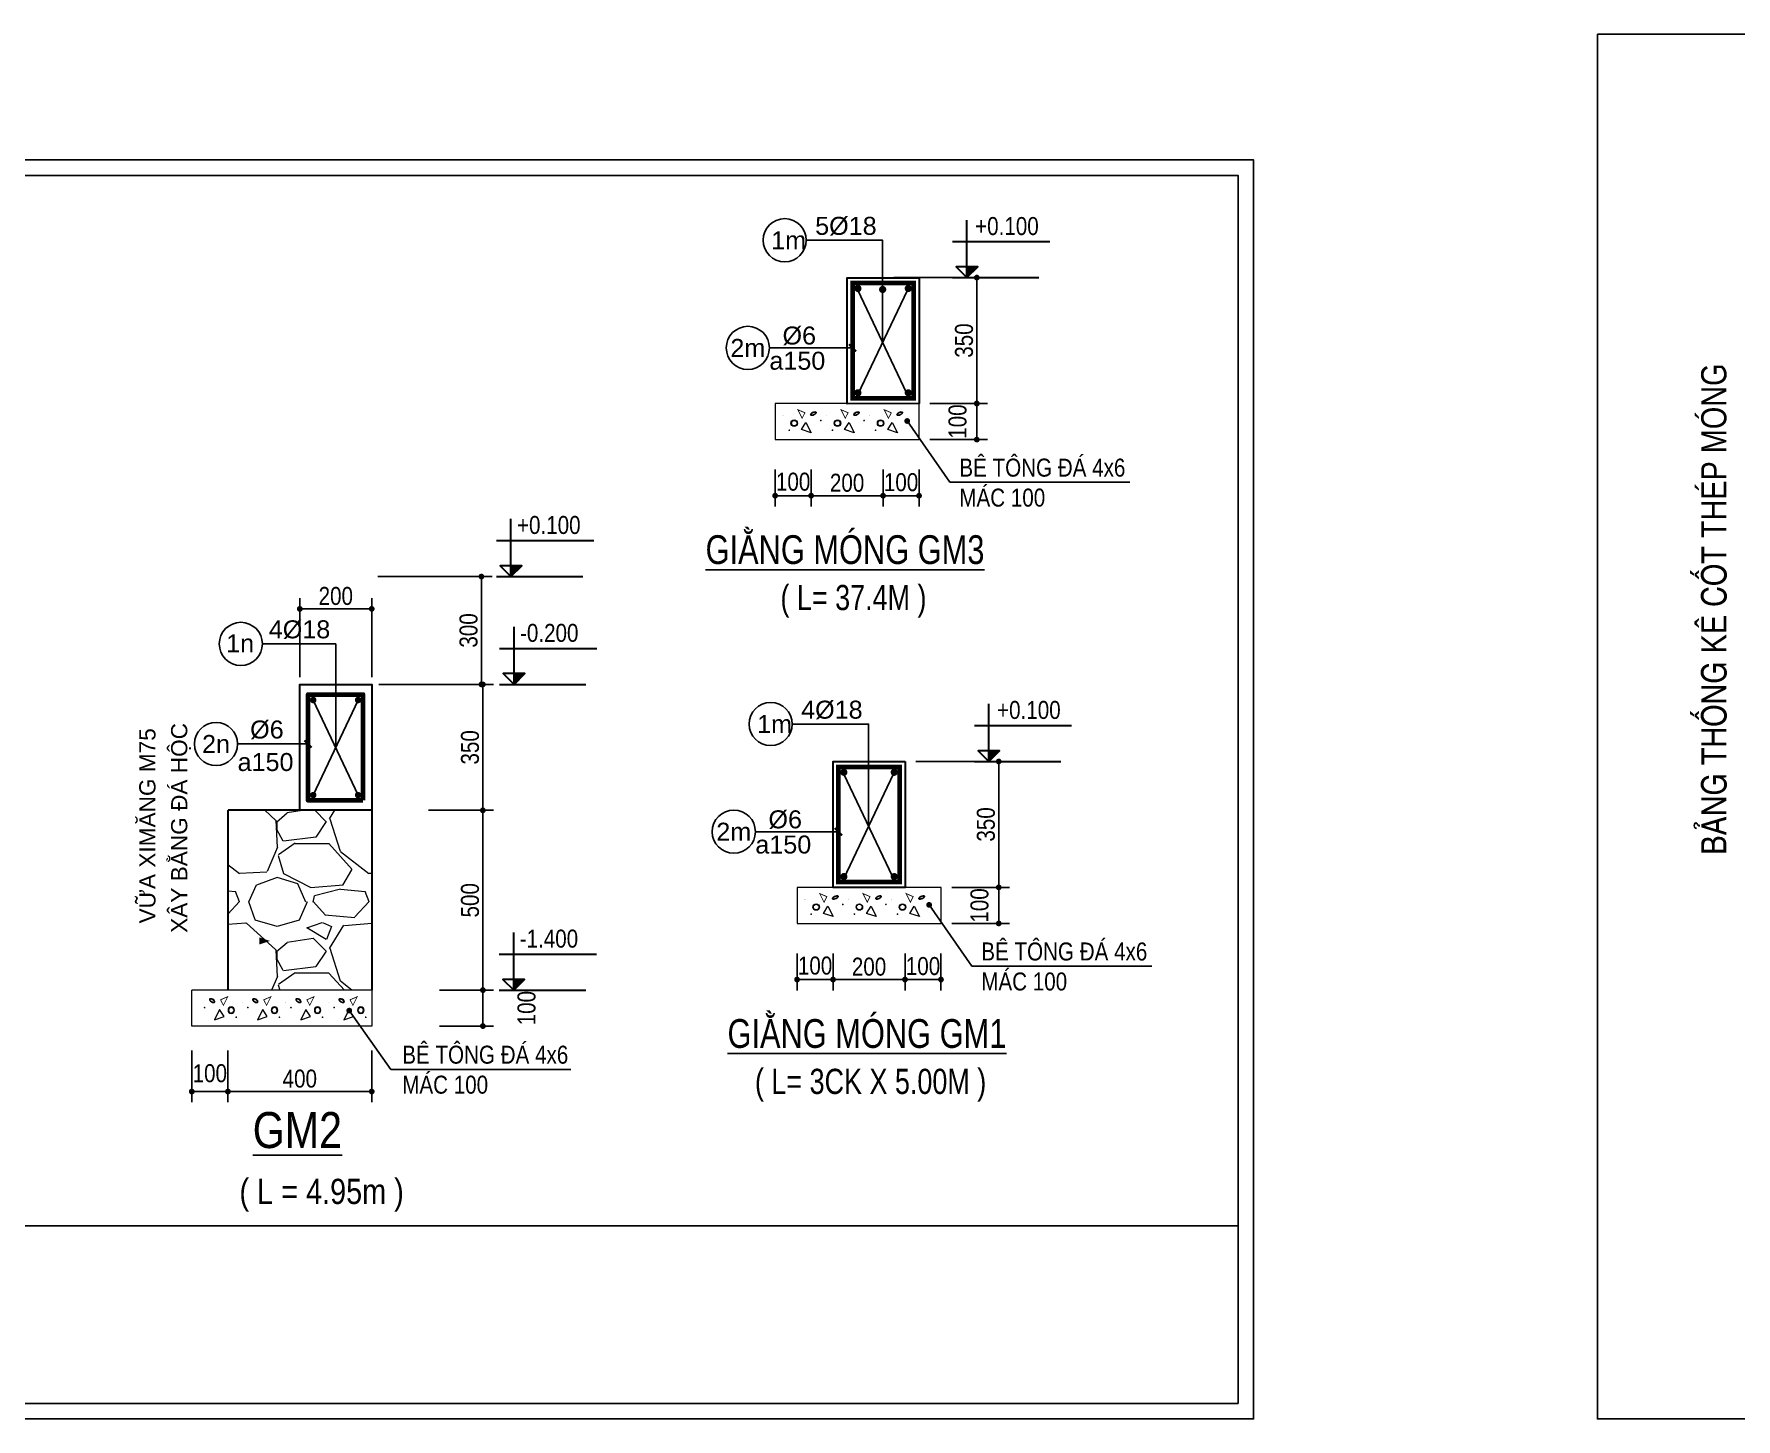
# Model space of a CAD drawing. Header units: millimetres. Extents: x -559287 to -299624, y 2351330 to 2655682.
# Drawn here: x -426555 to -402901, y 2588499 to 2607747 of the extents above; entities that cross this region are included whole.
import ezdxf
from ezdxf.enums import TextEntityAlignment as Align

# ---------------------------------------------------------------- set-up
doc = ezdxf.new("R2010")
doc.units = ezdxf.units.MM
doc.header["$LTSCALE"] = 10
doc.layers.get('0').update_dxf_attribs({"lineweight": 20})
doc.layers.get('Defpoints').update_dxf_attribs({"lineweight": 20})
for name, color, linetype in [('DIMKT', 8, 'Continuous'), ('thep', 6, 'Continuous'), ('ththep', 3, 'Continuous')]:
    doc.layers.add(name, color=color, linetype=linetype)
for name, color, linetype, lineweight in [('Hatch', 137, 'Continuous', 5), ('Text', 54, 'Continuous', 25), ('Tuong', 1, 'Continuous', 30)]:
    doc.layers.add(name, color=color, linetype=linetype, lineweight=lineweight)
doc.styles.add('CVN', font='VHELVCN.TTF', dxfattribs={"height": 240})
doc.styles.add('PHISWISTHBT', font='swissl.ttf', dxfattribs={"height": 250})
doc.styles.add('STYLE1-S1', font='VHARIALN.TTF')
doc.styles.add('VAH', font='VHAVAN.TTF', dxfattribs={"height": 250})
doc.styles.add('VNGL250', font='VHELVCN.TTF', dxfattribs={"height": 250})
doc.styles.add('VNI-HELVE', font='VHELVEN.TTF', dxfattribs={"height": 250})
doc.styles.add('VNI-HELVEC250', font='VHELVCN.TTF', dxfattribs={"height": 250})
doc.dimstyles.new('TL1-20', dxfattribs={"dimscale": 0, "dimtxt": 220, "dimasz": 80, "dimexe": 150, "dimexo": 100, "dimgap": 50, "dimtad": 1, "dimdec": 0, "dimlfac": 0.2, "dimdsep": 46, "dimtxsty": 'VNI-HELVEC250', "dimblk": 'DOT', "dimcen": 2.5, "dimdle": 300, "dimclrd": 8, "dimclre": 8, "dimclrt": 87, "dimadec": 0, "dimazin": 0, "dimtfac": 1, "dimtdec": 0, "dimtmove": 2, "dimatfit": 3, "dimldrblk": 'DOT', "dimfxl": 0, "dimtolj": 1, "dimtzin": 0, "dimarcsym": 0})
doc.dimstyles.new('TL20', dxfattribs={"dimtxt": 250, "dimasz": 80, "dimexe": 150, "dimexo": 150, "dimgap": 50, "dimtad": 1, "dimdec": 0, "dimlfac": 0.2, "dimdsep": 46, "dimtxsty": 'VNI-HELVEC250', "dimblk1": 'DOT', "dimblk2": 'DOT', "dimsah": 1, "dimcen": 150, "dimclrd": 157, "dimclre": 157, "dimclrt": 71, "dimadec": 0, "dimazin": 0, "dimtfac": 1, "dimtdec": 0, "dimtmove": 2, "dimatfit": 3, "dimldrblk": 'DOT', "dimfxl": 0, "dimtolj": 1, "dimtzin": 13, "dimarcsym": 0})
doc.dimstyles.new('TL25', dxfattribs={"dimtxt": 200, "dimasz": 80, "dimexe": 150, "dimexo": 0, "dimgap": 50, "dimtad": 1, "dimdec": 0, "dimlfac": 0.25, "dimdsep": 46, "dimtxsty": 'VNI-HELVEC250', "dimblk": 'DOT', "dimcen": 200, "dimclrd": 157, "dimclre": 157, "dimclrt": 71, "dimadec": 0, "dimazin": 0, "dimtfac": 1, "dimtdec": 0, "dimtmove": 2, "dimatfit": 3, "dimldrblk": 'DOT', "dimfxl": 0, "dimtolj": 1, "dimtzin": 13, "dimarcsym": 0})

# ---------------------------------------------------------------- blocks, each defined once
blk = doc.blocks.new('COTE')
blk.add_hatch(color=256).paths.add_polyline_path([(150, 150), (0, 150), (0, 0)])
for points in [[(0, 0), (150, 150), (-150, 150), (0, 0), (0, 800)], [(-200, 500), (1150, 500)], [(-200, 0), (1000, 0)]]:
    blk.add_lwpolyline(points)
at = {"layer": 'Text', "style": 'VNGL250'}
blk.add_attdef('COT', (114, 592), '', height=250, dxfattribs=at)
blk = doc.blocks.new('BT')
for p, q in [((262, 50), (324, 149)), ((396, 5), (262, 50)), ((324, 149), (396, 5))]:
    blk.add_line(p, q)
for points, const_width in [([(5, 241, 1), (8, 241, 1)], 3.75), ([(87, 40, 1), (99, 40, 1)], 12), ([(340, 103, 1), (344, 103, 1)], 4.5), ([(526, 175, 1), (538, 175, 1)], 12)]:
    blk.add_lwpolyline(points, format="xyb", close=True, dxfattribs=dict(const_width=const_width))
at = {"const_width": 12}
blk.add_lwpolyline([(310, 283), (211, 326), (271, 206)], close=True, dxfattribs=at)
for radius in [45.2, 38.5]:
    blk.add_circle((162, 138), radius)
blk.add_ellipse((428, 271), major_axis=(-37.3, -20.2), ratio=0.497787)
blk.add_open_spline([(396, 254), (396, 253), (396, 253), (397, 252), (397, 252), (398, 251), (399, 251), (400, 250), (401, 250), (403, 250), (405, 249), (409, 249), (411, 250), (415, 250), (417, 251), (422, 252), (425, 253), (431, 255), (434, 257), (441, 261), (444, 263), (450, 268), (452, 270), (456, 274), (457, 276), (459, 280), (459, 281), (460, 283), (460, 284), (460, 286), (460, 286), (460, 288), (460, 288), (459, 289), (459, 289), (458, 290), (458, 290), (456, 291), (455, 291), (453, 292), (452, 292), (449, 292), (448, 292), (444, 292), (441, 292), (435, 290), (432, 289), (426, 287), (423, 286), (417, 283), (415, 281), (409, 277), (407, 275), (403, 271), (401, 269), (398, 265), (397, 264), (396, 261), (395, 259), (395, 257), (395, 257), (395, 255), (395, 255), (395, 254), (395, 254), (396, 254)], degree=3, knots=[0, 0, 0, 0, 0.131907, 0.131907, 0.263815, 0.263815, 0.395722, 0.395722, 0.52763, 0.52763, 0.73326, 0.73326, 0.938891, 0.938891, 1.144522, 1.144522, 1.350153, 1.350153, 1.646415, 1.646415, 1.942677, 1.942677, 2.238939, 2.238939, 2.460524, 2.460524, 2.682109, 2.682109, 2.84127, 2.84127, 3.000431, 3.000431, 3.159592, 3.159592, 3.318753, 3.318753, 3.477915, 3.477915, 3.637076, 3.637076, 3.796237, 3.796237, 3.955398, 3.955398, 4.208709, 4.208709, 4.462021, 4.462021, 4.715332, 4.715332, 4.968644, 4.968644, 5.221955, 5.221955, 5.475266, 5.475266, 5.685507, 5.685507, 5.895747, 5.895747, 6.046537, 6.046537, 6.197327, 6.197327, 6.283185, 6.283185, 6.283185, 6.283185])
blk = doc.blocks.new('_DOT')
at = {"color": 0, "linetype": 'ByBlock'}
blk.add_line((-0.5, 0), (-1, 0), dxfattribs=at)
at = {"color": 0, "linetype": 'ByBlock', "const_width": 0.5}
blk.add_lwpolyline([(-0.25, 0, 1), (0.25, 0, 1)], format="xyb", close=True, dxfattribs=at)
blk = doc.blocks.new('*D624')
at = {"layer": 'Defpoints', "color": 0, "ltscale": 1000, "transparency": 16777216}
for p in [(-415450, 2595118), (-414450, 2595118), (-414450, 2594606)]:
    blk.add_point(p, dxfattribs=at)
at = {"layer": 'DIMKT', "color": 157, "lineweight": -2, "ltscale": 1000, "transparency": 16777216}
for p, q in [((-415450, 2594968), (-415450, 2594456)), ((-414450, 2594968), (-414450, 2594456)), ((-415370, 2594606), (-414530, 2594606))]:
    blk.add_line(p, q, dxfattribs=at)
at = {"layer": 'DIMKT', "color": 157, "lineweight": -2, "ltscale": 1000, "transparency": 16777216, "xscale": 80, "yscale": 80, "zscale": 80, "rotation": 180}
blk.add_blockref('_DOT', (-415450, 2594606), dxfattribs=at)
at = {"layer": 'DIMKT', "color": 157, "lineweight": -2, "ltscale": 1000, "transparency": 16777216, "xscale": 80, "yscale": 80, "zscale": 80}
blk.add_blockref('_DOT', (-414450, 2594606), dxfattribs=at)
at = {"layer": 'DIMKT', "color": 71, "ltscale": 1000, "transparency": 16777216, "insert": (-414950, 2594784), "char_height": 250, "attachment_point": 5, "style": 'VNI-HELVEC250'}
blk.add_mtext('\\A1;200', dxfattribs=at)
blk = doc.blocks.new('*D625')
at = {"layer": 'Defpoints', "color": 0, "ltscale": 1000, "transparency": 16777216}
for p in [(-415950, 2595118), (-415450, 2595118), (-415450, 2594606)]:
    blk.add_point(p, dxfattribs=at)
at = {"layer": 'DIMKT', "color": 157, "lineweight": -2, "ltscale": 1000, "transparency": 16777216}
for p, q in [((-415950, 2594968), (-415950, 2594456)), ((-415450, 2594968), (-415450, 2594456)), ((-415870, 2594606), (-415530, 2594606))]:
    blk.add_line(p, q, dxfattribs=at)
at = {"layer": 'DIMKT', "color": 157, "lineweight": -2, "ltscale": 1000, "transparency": 16777216, "xscale": 80, "yscale": 80, "zscale": 80, "rotation": 180}
blk.add_blockref('_DOT', (-415950, 2594606), dxfattribs=at)
at = {"layer": 'DIMKT', "color": 157, "lineweight": -2, "ltscale": 1000, "transparency": 16777216, "xscale": 80, "yscale": 80, "zscale": 80}
blk.add_blockref('_DOT', (-415450, 2594606), dxfattribs=at)
at = {"layer": 'DIMKT', "color": 71, "ltscale": 1000, "transparency": 16777216, "insert": (-415700, 2594799), "char_height": 250, "attachment_point": 5, "style": 'VNI-HELVEC250'}
blk.add_mtext('\\A1;100', dxfattribs=at)
blk = doc.blocks.new('*D626')
at = {"layer": 'Defpoints', "color": 0, "ltscale": 1000, "transparency": 16777216}
for p in [(-414450, 2597637), (-413950, 2595887), (-413147, 2595887)]:
    blk.add_point(p, dxfattribs=at)
at = {"layer": 'DIMKT', "color": 157, "lineweight": -2, "ltscale": 1000, "transparency": 16777216}
for p, q in [((-414300, 2597637), (-412997, 2597637)), ((-413147, 2597557), (-413147, 2595967)), ((-413800, 2595887), (-412997, 2595887))]:
    blk.add_line(p, q, dxfattribs=at)
at = {"layer": 'DIMKT', "color": 157, "lineweight": -2, "ltscale": 1000, "transparency": 16777216, "xscale": 80, "yscale": 80, "zscale": 80}
for p, rotation in [((-413147, 2597637), 90), ((-413147, 2595887), 270)]:
    blk.add_blockref('_DOT', p, dxfattribs=dict(at, rotation=rotation))
at = {"layer": 'DIMKT', "color": 71, "ltscale": 1000, "transparency": 16777216, "insert": (-413325, 2596762), "char_height": 250, "attachment_point": 5, "rotation": 90, "style": 'VNI-HELVEC250'}
blk.add_mtext('\\A1;350', dxfattribs=at)
blk = doc.blocks.new('*D627')
at = {"layer": 'Defpoints', "color": 0, "ltscale": 1000, "transparency": 16777216}
for p in [(-414450, 2595118), (-413950, 2595118), (-413950, 2594606)]:
    blk.add_point(p, dxfattribs=at)
at = {"layer": 'DIMKT', "color": 157, "lineweight": -2, "ltscale": 1000, "transparency": 16777216}
for p, q in [((-414450, 2594968), (-414450, 2594456)), ((-413950, 2594968), (-413950, 2594456)), ((-414370, 2594606), (-414030, 2594606))]:
    blk.add_line(p, q, dxfattribs=at)
at = {"layer": 'DIMKT', "color": 157, "lineweight": -2, "ltscale": 1000, "transparency": 16777216, "xscale": 80, "yscale": 80, "zscale": 80, "rotation": 180}
blk.add_blockref('_DOT', (-414450, 2594606), dxfattribs=at)
at = {"layer": 'DIMKT', "color": 157, "lineweight": -2, "ltscale": 1000, "transparency": 16777216, "xscale": 80, "yscale": 80, "zscale": 80}
blk.add_blockref('_DOT', (-413950, 2594606), dxfattribs=at)
at = {"layer": 'DIMKT', "color": 71, "ltscale": 1000, "transparency": 16777216, "insert": (-414200, 2594792), "char_height": 250, "attachment_point": 5, "style": 'VNI-HELVEC250'}
blk.add_mtext('\\A1;100', dxfattribs=at)
blk = doc.blocks.new('*D628')
at = {"layer": 'Defpoints', "color": 0, "ltscale": 1000, "transparency": 16777216}
for p in [(-413950, 2595887), (-413950, 2595386), (-413147, 2595386)]:
    blk.add_point(p, dxfattribs=at)
at = {"layer": 'DIMKT', "color": 157, "lineweight": -2, "ltscale": 1000, "transparency": 16777216}
for p, q in [((-413800, 2595887), (-412997, 2595887)), ((-413147, 2595807), (-413147, 2595466)), ((-413800, 2595386), (-412997, 2595386))]:
    blk.add_line(p, q, dxfattribs=at)
at = {"layer": 'DIMKT', "color": 157, "lineweight": -2, "ltscale": 1000, "transparency": 16777216, "xscale": 80, "yscale": 80, "zscale": 80}
for p, rotation in [((-413147, 2595887), 90), ((-413147, 2595386), 270)]:
    blk.add_blockref('_DOT', p, dxfattribs=dict(at, rotation=rotation))
at = {"layer": 'DIMKT', "color": 71, "ltscale": 1000, "transparency": 16777216, "insert": (-413414, 2595636), "char_height": 250, "attachment_point": 5, "rotation": 90, "style": 'VNI-HELVEC250'}
blk.add_mtext('\\A1;100', dxfattribs=at)
blk = doc.blocks.new('*D629')
at = {"layer": 'Defpoints', "color": 0, "ltscale": 1000, "transparency": 16777216}
for p in [(-415755, 2601843), (-414755, 2601843), (-414755, 2601331)]:
    blk.add_point(p, dxfattribs=at)
at = {"layer": 'DIMKT', "color": 157, "lineweight": -2, "ltscale": 1000, "transparency": 16777216}
for p, q in [((-415755, 2601693), (-415755, 2601181)), ((-414755, 2601693), (-414755, 2601181)), ((-415675, 2601331), (-414835, 2601331))]:
    blk.add_line(p, q, dxfattribs=at)
at = {"layer": 'DIMKT', "color": 157, "lineweight": -2, "ltscale": 1000, "transparency": 16777216, "xscale": 80, "yscale": 80, "zscale": 80, "rotation": 180}
blk.add_blockref('_DOT', (-415755, 2601331), dxfattribs=at)
at = {"layer": 'DIMKT', "color": 157, "lineweight": -2, "ltscale": 1000, "transparency": 16777216, "xscale": 80, "yscale": 80, "zscale": 80}
blk.add_blockref('_DOT', (-414755, 2601331), dxfattribs=at)
at = {"layer": 'DIMKT', "color": 71, "ltscale": 1000, "transparency": 16777216, "insert": (-415255, 2601509), "char_height": 250, "attachment_point": 5, "style": 'VNI-HELVEC250'}
blk.add_mtext('\\A1;200', dxfattribs=at)
blk = doc.blocks.new('*D630')
at = {"layer": 'Defpoints', "color": 0, "ltscale": 1000, "transparency": 16777216}
for p in [(-416255, 2601843), (-415755, 2601843), (-415755, 2601331)]:
    blk.add_point(p, dxfattribs=at)
at = {"layer": 'DIMKT', "color": 157, "lineweight": -2, "ltscale": 1000, "transparency": 16777216}
for p, q in [((-416255, 2601693), (-416255, 2601181)), ((-415755, 2601693), (-415755, 2601181)), ((-416175, 2601331), (-415835, 2601331))]:
    blk.add_line(p, q, dxfattribs=at)
at = {"layer": 'DIMKT', "color": 157, "lineweight": -2, "ltscale": 1000, "transparency": 16777216, "xscale": 80, "yscale": 80, "zscale": 80, "rotation": 180}
blk.add_blockref('_DOT', (-416255, 2601331), dxfattribs=at)
at = {"layer": 'DIMKT', "color": 157, "lineweight": -2, "ltscale": 1000, "transparency": 16777216, "xscale": 80, "yscale": 80, "zscale": 80}
blk.add_blockref('_DOT', (-415755, 2601331), dxfattribs=at)
at = {"layer": 'DIMKT', "color": 71, "ltscale": 1000, "transparency": 16777216, "insert": (-416005, 2601524), "char_height": 250, "attachment_point": 5, "style": 'VNI-HELVEC250'}
blk.add_mtext('\\A1;100', dxfattribs=at)
blk = doc.blocks.new('*D631')
at = {"layer": 'Defpoints', "color": 0, "ltscale": 1000, "transparency": 16777216}
for p in [(-414755, 2604362), (-414255, 2602612), (-413452, 2602612)]:
    blk.add_point(p, dxfattribs=at)
at = {"layer": 'DIMKT', "color": 157, "lineweight": -2, "ltscale": 1000, "transparency": 16777216}
for p, q in [((-414605, 2604362), (-413302, 2604362)), ((-413452, 2604282), (-413452, 2602692)), ((-414105, 2602612), (-413302, 2602612))]:
    blk.add_line(p, q, dxfattribs=at)
at = {"layer": 'DIMKT', "color": 157, "lineweight": -2, "ltscale": 1000, "transparency": 16777216, "xscale": 80, "yscale": 80, "zscale": 80}
for p, rotation in [((-413452, 2604362), 90), ((-413452, 2602612), 270)]:
    blk.add_blockref('_DOT', p, dxfattribs=dict(at, rotation=rotation))
at = {"layer": 'DIMKT', "color": 71, "ltscale": 1000, "transparency": 16777216, "insert": (-413629, 2603487), "char_height": 250, "attachment_point": 5, "rotation": 90, "style": 'VNI-HELVEC250'}
blk.add_mtext('\\A1;350', dxfattribs=at)
blk = doc.blocks.new('*D632')
at = {"layer": 'Defpoints', "color": 0, "ltscale": 1000, "transparency": 16777216}
for p in [(-414755, 2601843), (-414255, 2601843), (-414255, 2601331)]:
    blk.add_point(p, dxfattribs=at)
at = {"layer": 'DIMKT', "color": 157, "lineweight": -2, "ltscale": 1000, "transparency": 16777216}
for p, q in [((-414755, 2601693), (-414755, 2601181)), ((-414255, 2601693), (-414255, 2601181)), ((-414675, 2601331), (-414335, 2601331))]:
    blk.add_line(p, q, dxfattribs=at)
at = {"layer": 'DIMKT', "color": 157, "lineweight": -2, "ltscale": 1000, "transparency": 16777216, "xscale": 80, "yscale": 80, "zscale": 80, "rotation": 180}
blk.add_blockref('_DOT', (-414755, 2601331), dxfattribs=at)
at = {"layer": 'DIMKT', "color": 157, "lineweight": -2, "ltscale": 1000, "transparency": 16777216, "xscale": 80, "yscale": 80, "zscale": 80}
blk.add_blockref('_DOT', (-414255, 2601331), dxfattribs=at)
at = {"layer": 'DIMKT', "color": 71, "ltscale": 1000, "transparency": 16777216, "insert": (-414505, 2601517), "char_height": 250, "attachment_point": 5, "style": 'VNI-HELVEC250'}
blk.add_mtext('\\A1;100', dxfattribs=at)
blk = doc.blocks.new('*D633')
at = {"layer": 'Defpoints', "color": 0, "ltscale": 1000, "transparency": 16777216}
for p in [(-414255, 2602612), (-414255, 2602111), (-413452, 2602111)]:
    blk.add_point(p, dxfattribs=at)
at = {"layer": 'DIMKT', "color": 157, "lineweight": -2, "ltscale": 1000, "transparency": 16777216}
for p, q in [((-414105, 2602612), (-413302, 2602612)), ((-413452, 2602532), (-413452, 2602191)), ((-414105, 2602111), (-413302, 2602111))]:
    blk.add_line(p, q, dxfattribs=at)
at = {"layer": 'DIMKT', "color": 157, "lineweight": -2, "ltscale": 1000, "transparency": 16777216, "xscale": 80, "yscale": 80, "zscale": 80}
for p, rotation in [((-413452, 2602612), 90), ((-413452, 2602111), 270)]:
    blk.add_blockref('_DOT', p, dxfattribs=dict(at, rotation=rotation))
at = {"layer": 'DIMKT', "color": 71, "ltscale": 1000, "transparency": 16777216, "insert": (-413719, 2602361), "char_height": 250, "attachment_point": 5, "rotation": 90, "style": 'VNI-HELVEC250'}
blk.add_mtext('\\A1;100', dxfattribs=at)
blk = doc.blocks.new('*D814')
at = {"layer": 'Defpoints', "color": 0, "ltscale": 0.15, "transparency": 16777216}
for p in [(-424362, 2593719, -38136), (-423861, 2593719, -38136), (-424362, 2593050)]:
    blk.add_point(p, dxfattribs=at)
at = {"layer": 'DIMKT', "color": 8, "lineweight": -2, "ltscale": 0.15, "transparency": 16777216}
for p, q in [((-424362, 2593619), (-424362, 2592900)), ((-423861, 2593619), (-423861, 2592900)), ((-423941, 2593050), (-424282, 2593050))]:
    blk.add_line(p, q, dxfattribs=at)
at = {"layer": 'DIMKT', "color": 8, "lineweight": -2, "ltscale": 0.15, "transparency": 16777216, "xscale": 80, "yscale": 80, "zscale": 80, "rotation": 180}
blk.add_blockref('_DOT', (-424362, 2593050), dxfattribs=at)
at = {"layer": 'DIMKT', "color": 8, "lineweight": -2, "ltscale": 0.15, "transparency": 16777216, "xscale": 80, "yscale": 80, "zscale": 80}
blk.add_blockref('_DOT', (-423861, 2593050), dxfattribs=at)
at = {"layer": 'DIMKT', "color": 87, "ltscale": 0.15, "transparency": 16777216, "insert": (-424112, 2593303), "char_height": 250, "attachment_point": 5, "style": 'VNI-HELVEC250'}
blk.add_mtext('\\A1;100', dxfattribs=at)
blk = doc.blocks.new('*D816')
at = {"layer": 'Defpoints', "color": 0, "ltscale": 0.15, "transparency": 16777216}
for p in [(-421174, 2596958, -38136), (-420317, 2596958), (-421020, 2594459, -38136)]:
    blk.add_point(p, dxfattribs=at)
at = {"layer": 'DIMKT', "color": 8, "lineweight": -2, "ltscale": 0.15, "transparency": 16777216}
for p, q in [((-421074, 2596958), (-420167, 2596958)), ((-420317, 2594539), (-420317, 2596878)), ((-420920, 2594459), (-420167, 2594459))]:
    blk.add_line(p, q, dxfattribs=at)
at = {"layer": 'DIMKT', "color": 8, "lineweight": -2, "ltscale": 0.15, "transparency": 16777216, "xscale": 80, "yscale": 80, "zscale": 80}
for p, rotation in [((-420317, 2596958), 90), ((-420317, 2594459), 270)]:
    blk.add_blockref('_DOT', p, dxfattribs=dict(at, rotation=rotation))
at = {"layer": 'DIMKT', "color": 87, "ltscale": 0.15, "transparency": 16777216, "insert": (-420495, 2595708), "char_height": 250, "attachment_point": 5, "rotation": 90, "style": 'VNI-HELVEC250'}
blk.add_mtext('\\A1;500', dxfattribs=at)
blk = doc.blocks.new('*D813')
at = {"layer": 'Defpoints', "color": 0, "ltscale": 0.15, "transparency": 16777216}
for p in [(-423861, 2593719, -38136), (-421861, 2593719, -38136), (-423861, 2593050)]:
    blk.add_point(p, dxfattribs=at)
at = {"layer": 'DIMKT', "color": 8, "lineweight": -2, "ltscale": 0.15, "transparency": 16777216}
for p, q in [((-423861, 2593619), (-423861, 2592900)), ((-421861, 2593619), (-421861, 2592900)), ((-421941, 2593050), (-423781, 2593050))]:
    blk.add_line(p, q, dxfattribs=at)
at = {"layer": 'DIMKT', "color": 8, "lineweight": -2, "ltscale": 0.15, "transparency": 16777216, "xscale": 80, "yscale": 80, "zscale": 80, "rotation": 180}
blk.add_blockref('_DOT', (-423861, 2593050), dxfattribs=at)
at = {"layer": 'DIMKT', "color": 8, "lineweight": -2, "ltscale": 0.15, "transparency": 16777216, "xscale": 80, "yscale": 80, "zscale": 80}
blk.add_blockref('_DOT', (-421861, 2593050), dxfattribs=at)
at = {"layer": 'DIMKT', "color": 87, "ltscale": 0.15, "transparency": 16777216, "insert": (-422861, 2593228), "char_height": 250, "attachment_point": 5, "style": 'VNI-HELVEC250'}
blk.add_mtext('\\A1;400', dxfattribs=at)
blk = doc.blocks.new('*D815')
at = {"layer": 'Defpoints', "color": 0, "ltscale": 0.15, "transparency": 16777216}
for p in [(-421020, 2594459, -38136), (-420317, 2594459), (-421020, 2593959, -38136)]:
    blk.add_point(p, dxfattribs=at)
at = {"layer": 'DIMKT', "color": 8, "lineweight": -2, "ltscale": 0.15, "transparency": 16777216}
for p, q in [((-420920, 2594459), (-420167, 2594459)), ((-420317, 2594039), (-420317, 2594379)), ((-420920, 2593959), (-420167, 2593959))]:
    blk.add_line(p, q, dxfattribs=at)
at = {"layer": 'DIMKT', "color": 8, "lineweight": -2, "ltscale": 0.15, "transparency": 16777216, "xscale": 80, "yscale": 80, "zscale": 80}
for p, rotation in [((-420317, 2594459), 90), ((-420317, 2593959), 270)]:
    blk.add_blockref('_DOT', p, dxfattribs=dict(at, rotation=rotation))
at = {"layer": 'DIMKT', "color": 87, "ltscale": 0.15, "transparency": 16777216, "insert": (-419709, 2594209), "char_height": 250, "attachment_point": 5, "rotation": 90, "style": 'VNI-HELVEC250'}
blk.add_mtext('\\A1;100', dxfattribs=at)
blk = doc.blocks.new('*D817')
at = {"layer": 'Defpoints', "color": 0, "ltscale": 0.15, "transparency": 16777216}
for p in [(-421515, 2598708, -38136), (-420317, 2598708), (-421169, 2596958, -38136)]:
    blk.add_point(p, dxfattribs=at)
at = {"layer": 'DIMKT', "color": 8, "lineweight": -2, "ltscale": 0.15, "transparency": 16777216}
for p, q in [((-421415, 2598708), (-420167, 2598708)), ((-420317, 2597038), (-420317, 2598628)), ((-421069, 2596958), (-420167, 2596958))]:
    blk.add_line(p, q, dxfattribs=at)
at = {"layer": 'DIMKT', "color": 8, "lineweight": -2, "ltscale": 0.15, "transparency": 16777216, "xscale": 80, "yscale": 80, "zscale": 80}
for p, rotation in [((-420317, 2598708), 90), ((-420317, 2596958), 270)]:
    blk.add_blockref('_DOT', p, dxfattribs=dict(at, rotation=rotation))
at = {"layer": 'DIMKT', "color": 87, "ltscale": 0.15, "transparency": 16777216, "insert": (-420495, 2597833), "char_height": 250, "attachment_point": 5, "rotation": 90, "style": 'VNI-HELVEC250'}
blk.add_mtext('\\A1;350', dxfattribs=at)
blk = doc.blocks.new('*D818')
at = {"layer": 'Defpoints', "color": 0, "ltscale": 0.15, "transparency": 16777216}
for p in [(-422861, 2599758), (-422861, 2598708, -38136), (-421861, 2598708, -38136)]:
    blk.add_point(p, dxfattribs=at)
at = {"layer": 'DIMKT', "color": 8, "lineweight": -2, "ltscale": 0.15, "transparency": 16777216}
for p, q in [((-422861, 2598808), (-422861, 2599908)), ((-421941, 2599758), (-422781, 2599758)), ((-421861, 2598808), (-421861, 2599908))]:
    blk.add_line(p, q, dxfattribs=at)
at = {"layer": 'DIMKT', "color": 8, "lineweight": -2, "ltscale": 0.15, "transparency": 16777216, "xscale": 80, "yscale": 80, "zscale": 80, "rotation": 180}
blk.add_blockref('_DOT', (-422861, 2599758), dxfattribs=at)
at = {"layer": 'DIMKT', "color": 8, "lineweight": -2, "ltscale": 0.15, "transparency": 16777216, "xscale": 80, "yscale": 80, "zscale": 80}
blk.add_blockref('_DOT', (-421861, 2599758), dxfattribs=at)
at = {"layer": 'DIMKT', "color": 87, "ltscale": 0.15, "transparency": 16777216, "insert": (-422361, 2599936), "char_height": 250, "attachment_point": 5, "style": 'VNI-HELVEC250'}
blk.add_mtext('\\A1;200', dxfattribs=at)
blk = doc.blocks.new('*D890')
at = {"layer": 'Defpoints', "color": 0, "ltscale": 0.15, "transparency": 16777216}
for p in [(-421877, 2600207), (-420337, 2600207), (-421861, 2598708)]:
    blk.add_point(p, dxfattribs=at)
at = {"layer": 'DIMKT', "color": 8, "lineweight": -2, "ltscale": 0.15, "transparency": 16777216}
for p, q in [((-421777, 2600207), (-420187, 2600207)), ((-420337, 2598788), (-420337, 2600127)), ((-421761, 2598708), (-420187, 2598708))]:
    blk.add_line(p, q, dxfattribs=at)
at = {"layer": 'DIMKT', "color": 8, "lineweight": -2, "ltscale": 0.15, "transparency": 16777216, "xscale": 80, "yscale": 80, "zscale": 80}
for p, rotation in [((-420337, 2600207), 90), ((-420337, 2598708), 270)]:
    blk.add_blockref('_DOT', p, dxfattribs=dict(at, rotation=rotation))
at = {"layer": 'DIMKT', "color": 87, "ltscale": 0.15, "transparency": 16777216, "insert": (-420515, 2599458), "char_height": 250, "attachment_point": 5, "rotation": 90, "style": 'VNI-HELVEC250'}
blk.add_mtext('\\A1;300', dxfattribs=at)

msp = doc.modelspace()

# ---------------------------------------------------------------- hatches: boundary and pattern name
at = {"layer": 'Hatch'}
h = msp.add_hatch(dxfattribs=at)
h.set_pattern_fill('GRAVEL', color=256, scale=1800, style=0)
h.set_pattern_definition([(311.9872, (270314.59, 2437272.71), (14399.996818, -16200.002415), [242.165, -23974.3584]), (355.0303, (270476.59, 2437092.715), (-21600.001893, 1799.984353), [415.5624, -41140.665]), (47.4896, (270890.59, 2437056.71), (-17999.983293, -19800.015613), [293.0184, -29008.8576]), (272.7263, (271592.59, 2436606.715), (-1799.992832, 36000.000531), [378.4284, -37464.4044]), (247.1663, (271610.59, 2436228.715), (9000.01783, 21599.993541), [371.079, -36736.8714]), (182.7263, (271466.59, 2435886.715), (36000.000531, 1799.992832), [378.4284, -37464.4044]), (142.3058, (271088.59, 2435868.715), (23400.013222, -17999.982729), [500.452, -49544.728]), (107.7447, (270692.59, 2436174.715), (-12600.019373, 39599.993216), [472.4784, -46775.378]), (58.5704, (270548.59, 2436624.715), (14400.014822, 23399.991066), [379.71, -37591.3314]), (4.7636, (270746.59, 2436948.71), (-19800.001703, -1799.98476), [433.4976, -21241.3734]), (317.6026, (271178.59, 2436984.715), (21600.013232, -19799.9857476), [560.6064, -55500.075]), (41.1859, (269810.59, 2436588.71), (12600.005304, 10799.995164), [191.342, -18942.919]), (8.5308, (269954.59, 2436714.715), (-23399.996913, -3600.014238), [364.0266, -36038.72]), (315, (270314.6, 2436768.7), (2e-13, -1800.0006), [254.558, -2291.0256]), (336.8014, (270440.59, 2436984.71), (-8999.999515, 3600.002385), [137.0844, -13571.307]), (248.1986, (270566.6, 2436930.7), (1799.99984, 5400.00049), [193.8654, -9499.4316]), (149.0362, (270494.6, 2436750.7), (-5399.99644, 3600.00447), [314.872, -10180.8414]), (18.4349, (270224.6, 2436912.7), (-3600.0008, -1799.99713), [227.684, -5464.4166]), (163.6105, (271610.59, 2436930.71), (-18000.003957, 5399.986878), [318.96, -31577.121]), (109.6538, (271304.59, 2437020.71), (7199.991445, -19800.003844), [267.59, -26491.3344]), (246.8014, (270224.59, 2437272.71), (3600.002385, 8999.999515), [274.167, -13434.2244]), (196.3895, (270116.59, 2437020.71), (18000.003957, 5399.986878), [318.96, -31577.121]), (200.556, (271610.59, 2435814.71), (9000.00332, 3599.992794), [307.584, -15071.623]), (245.2249, (271322.59, 2435706.71), (8999.98594, 19800.00616), [257.7204, -25514.3574]), (113.1986, (270206.59, 2435472.71), (-3600.002385, 8999.999515), [274.167, -13434.2244]), (162.646, (270098.59, 2435724.71), (23400.003634, -7199.990104), [301.736, -29871.763]), (110.556, (271088.59, 2435472.71), (3599.992794, -9000.00332), [153.792, -15225.415]), (78.6901, (270314.6, 2435472.7), (1799.99574, 7200.00135), [91.782, -9086.452]), (14.0362, (270332.6, 2435562.7), (-5400.00098, -1799.9965), [371.079, -7050.51]), (353.991, (270692.59, 2435652.715), (-17999.999552, 1799.998771), [343.89, -34045.0614]), (236.3099, (270494.6, 2436588.7), (1800.0024, 3599.9992), [259.5996, -6230.392]), (186.8428, (270350.59, 2436372.715), (-30599.998858, -3600.014396), [453.229, -44869.6134]), (119.0546, (269900.59, 2436318.71), (7200.00005, -12600.000692), [185.321, -18346.813]), (90, (269810.6, 2436480.7), (1800, 1800), [108, -1692]), (59.7436, (270728.59, 2435706.71), (-7199.990796, -12600.00442), [250.063, -24756.336]), (131.9872, (270854.59, 2435922.71), (-14399.996818, 16200.002415), [484.3296, -23732.1936]), (180, (270530.6, 2436282.7), (-1800, 1800), [468, -1332]), (214.6952, (270062.59, 2436282.71), (17999.989666, 12600.015497), [284.605, -28175.893]), (285.9454, (269828.59, 2436120.71), (1799.9998, -7200.00023), [262.0836, -12842.1144]), (332.354, (269900.59, 2435868.715), (34199.992453, -18000.013884), [426.717, -42245.053]), (4.5739, (270278.59, 2435670.715), (23400.001005, 1799.990642), [451.438, -44692.333])])
h.paths.add_polyline_path([(-423861.1, 2596958), (-423861.1, 2594458.6), (-421861.1, 2594458.6), (-421861.1, 2596958)])

# ---------------------------------------------------------------- linework, layer by layer
for p, q in [((-421861.1, 2594458.6), (-424361.9, 2594458.6)), ((-424361.9, 2593958.6), (-424361.9, 2594458.6)), ((-421861.1, 2594458.6), (-421861.1, 2593958.6)), ((-421861.1, 2593958.6), (-424361.9, 2593958.6))]:
    msp.add_line(p, q, dxfattribs=at)
at = {"layer": 'Hatch', "const_width": 50}
for points in [[(-415104.5, 2604235.9, -1), (-415104.5, 2604185.9, -1)], [(-414760.7, 2604222, -1), (-414760.7, 2604172, -1)], [(-414404.5, 2604235.9, -1), (-414404.5, 2604185.9, -1)], [(-415104.5, 2602785.9, -1), (-415104.5, 2602735.9, -1)], [(-414404.5, 2602785.9, -1), (-414404.5, 2602735.9, -1)], [(-415299.8, 2597511.9, -1), (-415299.8, 2597461.9, -1)], [(-414599.8, 2597511.9, -1), (-414599.8, 2597461.9, -1)], [(-415299.8, 2596061.9, -1), (-415299.8, 2596011.9, -1)], [(-414599.8, 2596061.9, -1), (-414599.8, 2596011.9, -1)]]:
    msp.add_lwpolyline(points, format="xyb", close=True, dxfattribs=at)
at = {"layer": 'Hatch'}
for points in [[(-416254.5, 2602110.9), (-414254.5, 2602110.9), (-414254.5, 2602610.9), (-416254.5, 2602610.9)], [(-415949.8, 2595386), (-413949.8, 2595386), (-413949.8, 2595886), (-415949.8, 2595886)]]:
    msp.add_lwpolyline(points, close=True, dxfattribs=at)
at = {"layer": 'Hatch', "const_width": 45, "elevation": 38136.3}
for points in [[(-422651.9, 2598490.9, -1), (-422696.9, 2598490.9, -1)], [(-422073.4, 2598490.9, 1), (-422028.4, 2598490.9, 1)], [(-422651.9, 2597169.8, 1), (-422696.9, 2597169.8, 1)], [(-422073.4, 2597169.8, -1), (-422028.4, 2597169.8, -1)]]:
    msp.add_lwpolyline(points, format="xyb", close=True, dxfattribs=at)
at = {"layer": 'Hatch'}
msp.add_lwpolyline([(-424769.4, 2597008.7, 0, 0, 0), (-424769.4, 2595143.3, 0, 0, 0), (-423275.9, 2595143.3, 0, 100, 0), (-423425.9, 2595143.3, 0, 0, 0)], format="xyseb", dxfattribs=at)
at = {"layer": 'Text'}
for p, q in [((-415104.5, 2602735.9), (-414416.9, 2604189.2)), ((-415104.5, 2604185.9), (-414429.5, 2602760.9)), ((-422050.9, 2598490.9, 38136.3), (-422674.4, 2597169.8, 38136.3)), ((-422050.9, 2597169.8, 38136.3), (-422674.4, 2598490.9, 38136.3)), ((-415299.8, 2596011.9), (-414612.2, 2597465.2)), ((-415299.8, 2597461.9), (-414624.8, 2596036.9))]:
    msp.add_line(p, q, dxfattribs=at)
for points in [[(-414760.7, 2603460.1), (-414760.7, 2604881), (-415821.7, 2604881)], [(-415179.5, 2603384.8), (-416334.4, 2603384.8)], [(-414956, 2596736.1), (-414956, 2598157), (-416017, 2598157)], [(-422745.8, 2597880.1), (-423725.2, 2597880.1)], [(-415374.8, 2596660.8), (-416529.6, 2596660.8)]]:
    msp.add_lwpolyline(points, dxfattribs=at)
at = {"layer": 'Text', "const_width": 30}
for points in [[(-415229.5, 2603434.8), (-415129.5, 2603334.8)], [(-422795.8, 2597930.1), (-422695.8, 2597830.1)], [(-415424.8, 2596710.8), (-415324.8, 2596610.8)]]:
    msp.add_lwpolyline(points, dxfattribs=at)
at = {"layer": 'Text', "elevation": 38136.3}
msp.add_lwpolyline([(-422362.7, 2597830.4), (-422362.7, 2599271), (-423381, 2599271)], dxfattribs=at)
at = {"layer": 'Text'}
for centre in [(-416121.7, 2604881), (-416634.4, 2603384.8), (-423681, 2599271, 38136.3), (-416317, 2598157), (-424025.2, 2597880.1), (-416829.6, 2596660.8)]:
    msp.add_circle(centre, 300, dxfattribs=at)
at = {"layer": 'thep', "const_width": 65}
for points in [[(-414329.5, 2604285.9), (-414329.5, 2602685.9), (-415179.5, 2602685.9), (-415179.5, 2604285.9)], [(-414524.8, 2597561.9), (-414524.8, 2595961.9), (-415374.8, 2595961.9), (-415374.8, 2597561.9)]]:
    msp.add_lwpolyline(points, close=True, dxfattribs=at)
msp.add_lwpolyline([(-421982, 2597098), (-421982.3, 2598567.1, 0.4141522), (-421982.8, 2598567.6), (-422745.6, 2598567.6, 0.4141522), (-422746.1, 2598567.1), (-422746.4, 2597098.5, 0.4142749), (-422745.9, 2597098), (-421982, 2597098)], format="xyb", dxfattribs=at)
at = {"layer": 'ththep'}
for points in [[(-404827.8, 2607746.9), (-377964.9, 2607746.9), (-377964.9, 2588499.3), (-404827.8, 2588499.3)], [(-434026.5, 2605997.1), (-409605.8, 2605997.1), (-409605.8, 2588499.3), (-434026.5, 2588499.3)], [(-433529.3, 2588714.9), (-409821.4, 2588714.9), (-409821.4, 2605781.5), (-433529.3, 2605781.5)], [(-409821.4, 2588714.9), (-433529.3, 2588714.9), (-433529.3, 2591184), (-409821.4, 2591184)]]:
    msp.add_lwpolyline(points, close=True, dxfattribs=at)
at = {"layer": 'Tuong'}
for p, q in [((-423861.1, 2596958), (-423861.1, 2594458.6)), ((-421861.1, 2596958), (-423856.1, 2596958)), ((-421861.1, 2596958), (-421861.1, 2594458.6))]:
    msp.add_line(p, q, dxfattribs=at)
for points in [[(-414254.5, 2604360.9), (-414254.5, 2602610.9), (-415254.5, 2602609.1), (-415254.5, 2604359.1)], [(-421861.1, 2596958), (-422861.1, 2596958), (-422861.1, 2598708), (-421861.1, 2598708)], [(-414449.8, 2597636.9), (-414449.8, 2595886.9), (-415449.8, 2595885.2), (-415449.8, 2597635.2)]]:
    msp.add_lwpolyline(points, close=True, dxfattribs=at)

# ---------------------------------------------------------------- block references
at = {"layer": 'Hatch', "row_count": 1, "column_count": 3, "row_spacing": 0, "column_spacing": 600}
for p in [(-416151.4, 2602200.4), (-415846.6, 2595475.6)]:
    msp.add_blockref('BT', p, dxfattribs=at)
at = {"layer": 'Hatch', "xscale": -1, "row_count": 1, "column_count": 4, "row_spacing": 0, "column_spacing": -600}
msp.add_blockref('BT', (-421851.9, 2594041.9), dxfattribs=at)
at = {"layer": 'Tuong'}
ref = msp.add_blockref('COTE', (-413589.4, 2604361.7), dxfattribs=at)
ref.add_attrib('COT', '+0.100', (-413475.4, 2604953.2), dxfattribs={"layer": 'Text', "height": 250, "style": 'VNI-HELVEC250'})
ref = msp.add_blockref('COTE', (-419926.3, 2600207.5), dxfattribs=at)
ref.add_attrib('COT', '+0.100', (-419842.9, 2600799), dxfattribs={"layer": 'Text', "height": 250, "style": 'VNI-HELVEC250'})
ref = msp.add_blockref('COTE', (-419883.8, 2598708), dxfattribs=at)
ref.add_attrib('COT', '-0.200', (-419800.5, 2599299.5), dxfattribs={"layer": 'Text', "height": 250, "style": 'VNI-HELVEC250'})
ref = msp.add_blockref('COTE', (-413284.6, 2597636.9), dxfattribs=at)
ref.add_attrib('COT', '+0.100', (-413170.6, 2598228.4), dxfattribs={"layer": 'Text', "height": 250, "style": 'VNI-HELVEC250'})
ref = msp.add_blockref('COTE', (-419888.2, 2594458.6), dxfattribs=at)
ref.add_attrib('COT', '-1.400', (-419804.9, 2595050.1), dxfattribs={"layer": 'Text', "height": 250, "style": 'VNI-HELVEC250'})

# ---------------------------------------------------------------- texts
at = {"layer": 'Text', "style": 'PHISWISTHBT'}
for s, p in [('5%%C18', (-415698.3, 2604881)), ('%%c6', (-416152.2, 2603356.8)), ('4%%C18', (-423292.1, 2599273.7, 38136.3)), ('4%%c18', (-415893.6, 2598157)), ('%%c6', (-423551.3, 2597881.3)), ('%%c6', (-416347.5, 2596632.9))]:
    msp.add_text(s, height=250, dxfattribs=at).set_placement(p, align=Align.BOTTOM_LEFT)
for s, p in [('1m', (-416067.4, 2604881)), ('2m', (-416634.4, 2603384.8)), ('1n', (-423690.7, 2599278, 38136.3)), ('1m', (-416262.7, 2598157)), ('2n', (-424025.2, 2597880.1)), ('2m', (-416829.6, 2596660.8))]:
    msp.add_text(s, height=250, dxfattribs=at).set_placement(p, align=Align.MIDDLE_CENTER)
for p in [(-415946.3, 2603006.8), (-423337.2, 2597429.4), (-416141.6, 2596282.9)]:
    msp.add_text('a150', height=250, dxfattribs=at).set_placement(p, align=Align.BOTTOM_CENTER)
at = {"layer": 'Text', "style": 'STYLE1-S1'}
msp.add_text('B¶NG thèng kª cèt THÐP MãNG', height=350, rotation=90, dxfattribs=at).set_placement((-403034.2, 2603168.6), align=Align.RIGHT)
at = {"layer": 'Text', "ltscale": 15, "style": 'VAH', "width": 0.8}
for s, height, p in [('%%UGI»NG MãNG GM3', 400, (-417221.5, 2600381.3)), ('( L= 37.4M )', 350, (-416180.6, 2599740.8)), ('%%uGI»NG MãNG GM1', 400, (-416916.8, 2593656.4)), ('( L= 3CK X 5.00M )', 350, (-416535.8, 2593016))]:
    msp.add_text(s, height=height, dxfattribs=at).set_placement(p)
at = {"layer": 'Text', "style": 'VNI-HELVE'}
for s, p in [('XAÂY BAÈNG ÑAÙ HOÄC ', (-424424.9, 2595255.3)), ('VÖÕA XIMAÊNG M75', (-424867.2, 2595385.9))]:
    msp.add_text(s, height=225, rotation=90, dxfattribs=at).set_placement(p)
at = {"layer": 'Text', "style": 'CVN'}
for s, height, p in [('%%UGM2', 500, (-423515.8, 2592264.7)), ('( L = 4.95m )', 350, (-423699.8, 2591487))]:
    msp.add_text(s, height=height, dxfattribs=at).set_placement(p)
at = {"layer": 'Text', "linetype": 'Continuous', "ltscale": 20, "char_height": 250, "attachment_point": 7, "style": 'VNI-HELVEC250'}
for insert in [(-413694.9, 2601175.7), (-413390.2, 2594450.9), (-421437.6, 2593016.7)]:
    msp.add_mtext('BEÂ TOÂNG ÑAÙ 4x6\\PMAÙC 100', dxfattribs=dict(at, insert=insert))

# ---------------------------------------------------------------- dimensions: what is measured, and where the dimension line sits
at = {"layer": 'DIMKT', "ltscale": 1000}
for base, p1, p2, picture, middle in [((-413451.6, 2602611.7), (-414754.5, 2604361.7), (-414254.5, 2602611.7), '*D631', (-413629.3, 2603486.7)), ((-413146.9, 2595886.9), (-414449.8, 2597636.9), (-413949.8, 2595886.9), '*D626', (-413324.5, 2596761.9))]:
    dim = msp.add_linear_dim(base=base, p1=p1, p2=p2, angle=90, dimstyle='TL20', dxfattribs=at)
    dim.commit()
    dim.dimension.update_dxf_attribs({"geometry": picture, "text_midpoint": middle})
for base, p1, p2, picture, middle in [((-413451.6, 2602110.9), (-414254.5, 2602611.7), (-414254.5, 2602110.9), '*D633', (-413718.5, 2602361.3)), ((-413146.9, 2595386), (-413949.8, 2595886.9), (-413949.8, 2595386), '*D628', (-413413.8, 2595636.5))]:
    dim = msp.add_linear_dim(base=base, p1=p1, p2=p2, angle=90, dimstyle='TL20', dxfattribs=at)
    dim.commit()
    dim.dimension.update_dxf_attribs({"geometry": picture, "text_midpoint": middle, "dimtype": 160})
for base, p1, p2, picture, middle in [((-415754.5, 2601331), (-416254.5, 2601842.9), (-415754.5, 2601842.9), '*D630', (-416004.5, 2601524.3)), ((-414254.5, 2601331), (-414754.5, 2601842.9), (-414254.5, 2601842.9), '*D632', (-414504.5, 2601516.6)), ((-415449.8, 2594606.1), (-415949.8, 2595118.1), (-415449.8, 2595118.1), '*D625', (-415699.8, 2594799.5)), ((-413949.8, 2594606.1), (-414449.8, 2595118.1), (-413949.8, 2595118.1), '*D627', (-414199.8, 2594791.7))]:
    dim = msp.add_linear_dim(base=base, p1=p1, p2=p2, dimstyle='TL20', dxfattribs=at)
    dim.commit()
    dim.dimension.update_dxf_attribs({"geometry": picture, "text_midpoint": middle, "dimtype": 160})
for base, p1, p2, picture, middle in [((-414754.5, 2601331), (-415754.5, 2601842.9), (-414754.5, 2601842.9), '*D629', (-415254.5, 2601508.6)), ((-414449.8, 2594606.1), (-415449.8, 2595118.1), (-414449.8, 2595118.1), '*D624', (-414949.8, 2594783.8))]:
    dim = msp.add_linear_dim(base=base, p1=p1, p2=p2, dimstyle='TL20', dxfattribs=at)
    dim.commit()
    dim.dimension.update_dxf_attribs({"geometry": picture, "text_midpoint": middle})
at = {"layer": 'DIMKT', "ltscale": 0.15}
for base, p1, p2, angle, picture, middle in [((-420337.3, 2600207.5), (-421861.1, 2598708), (-421877.3, 2600207.5), 90, '*D890', (-420515, 2599457.7)), ((-422861.1, 2599758.2, 38136.3), (-421861.1, 2598708), (-422861.1, 2598708), 180, '*D818', (-422361.1, 2599935.8, 38136.3)), ((-420317.3, 2598708, 38136.3), (-421168.7, 2596958), (-421514.6, 2598708), 90, '*D817', (-420495, 2597833, 38136.3)), ((-420317.3, 2596958, 38136.3), (-421020.5, 2594458.6), (-421173.7, 2596958), 90, '*D816', (-420495, 2595708.3, 38136.3)), ((-420317.3, 2594458.6, 38136.3), (-421020.5, 2593958.6), (-421020.5, 2594458.6), 90, '*D815', (-419709.3, 2594208.6, 38136.3)), ((-423861.1, 2593050.1, 38136.3), (-421861.1, 2593719.1), (-423861.1, 2593719.1), 180, '*D813', (-422861.1, 2593227.7, 38136.3))]:
    dim = msp.add_linear_dim(base=base, p1=p1, p2=p2, angle=angle, dimstyle='TL1-20', override={"dimscale": 1}, dxfattribs=at)
    dim.commit()
    dim.dimension.update_dxf_attribs({"geometry": picture, "text_midpoint": middle})
dim = msp.add_linear_dim(base=(-424361.9, 2593050.1, 38136.3), p1=(-423861.1, 2593719.1), p2=(-424361.9, 2593719.1), angle=180, dimstyle='TL1-20', override={"dimscale": 1}, dxfattribs=at)
dim.commit()
dim.dimension.update_dxf_attribs({"geometry": '*D814', "text_midpoint": (-424111.5, 2593302.7, 38136.3), "dimtype": 160})

# ---------------------------------------------------------------- leaders
at = {"layer": 'Hatch', "linetype": 'Continuous', "ltscale": 20, "annotation_type": 0, "has_hookline": 1, "hookline_direction": 0, "text_width": 2370.7}
for points in [[(-414419.3, 2602369), (-413824.9, 2601517.3), (-413744.9, 2601517.3)], [(-414114.5, 2595644.2), (-413520.2, 2594792.5), (-413440.2, 2594792.5)], [(-422173.9, 2594174.3), (-421595.5, 2593354.6), (-421515.5, 2593354.6)]]:
    msp.add_leader(points, dimstyle='TL25', dxfattribs=at)

doc.saveas('drawing.dxf')
